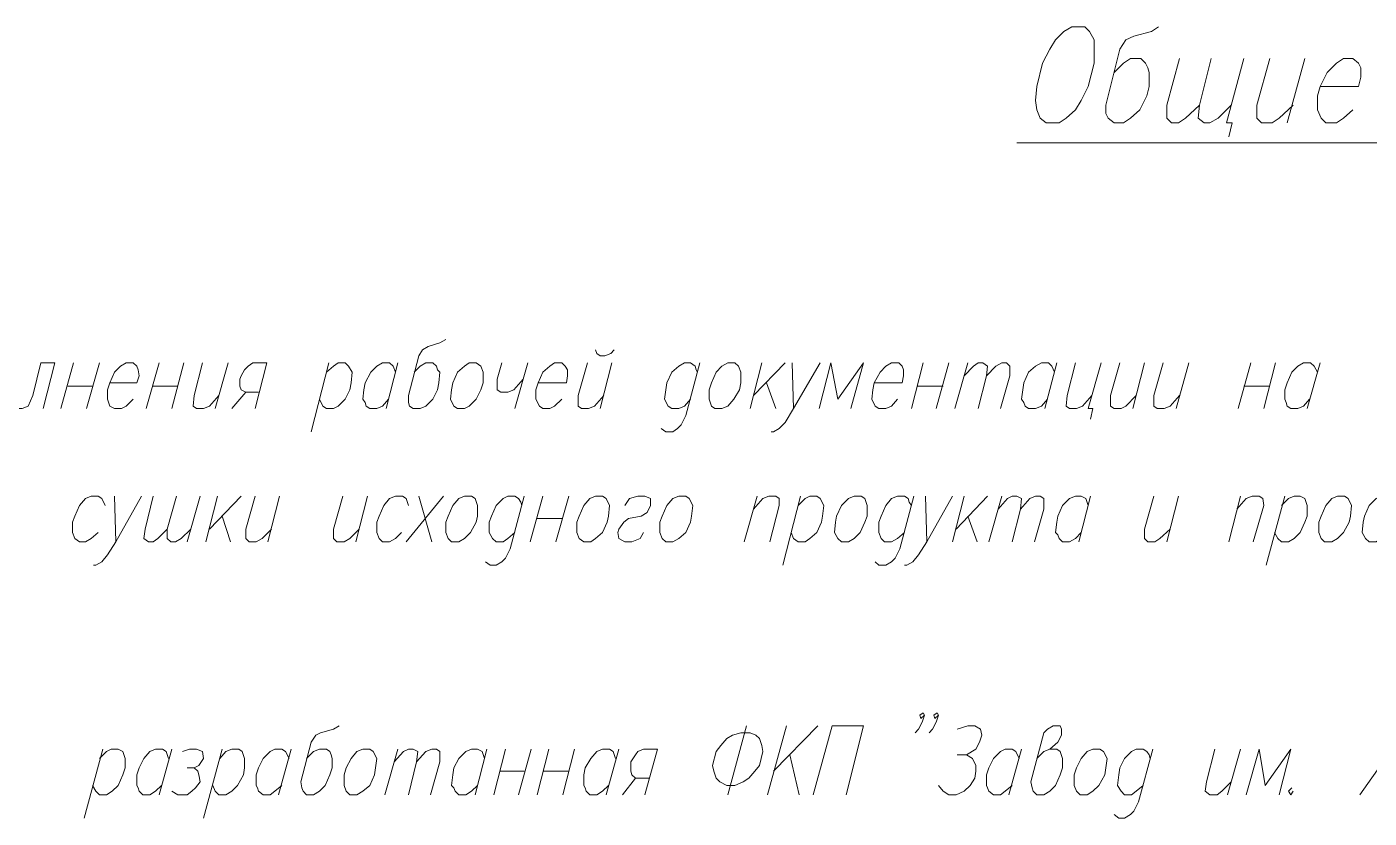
# Model space of a CAD drawing. Header units: millimetres. Extents: x 2185 to 4647, y 1259 to 2456.
# Drawn here: x 4025.41 to 4049.69, y 2398.52 to 2412.83 of the extents above; entities that cross this region are included whole.
import ezdxf

# ---------------------------------------------------------------- set-up
doc = ezdxf.new("R2010")
doc.units = ezdxf.units.MM
doc.layers.add('PDF _текст', color=7, linetype='Continuous')

msp = doc.modelspace()

# ---------------------------------------------------------------- linework, layer by layer
at = {"layer": 'PDF _текст', "lineweight": 20}
for points in [[(4044.312, 2412.83), (4044.545, 2412.83), (4044.63, 2412.745), (4044.714, 2412.597), (4044.714, 2412.427), (4044.714, 2412.173), (4044.608, 2411.75), (4044.481, 2411.496), (4044.376, 2411.327), (4044.206, 2411.178), (4044.079, 2411.094), (4043.846, 2411.094), (4043.741, 2411.178), (4043.677, 2411.327), (4043.656, 2411.496), (4043.677, 2411.75), (4043.783, 2412.173), (4043.91, 2412.427), (4044.016, 2412.597), (4044.164, 2412.745)], [(4033.411, 2406.754), (4033.538, 2406.754), (4033.622, 2406.691), (4033.665, 2406.585), (4033.665, 2406.394), (4033.622, 2406.267), (4033.538, 2406.098), (4033.411, 2405.971), (4033.326, 2405.929), (4033.199, 2405.929), (4033.135, 2405.971), (4033.072, 2406.098), (4033.093, 2406.267), (4033.114, 2406.394), (4033.199, 2406.585), (4033.326, 2406.691)], [(4038.089, 2406.754), (4038.216, 2406.754), (4038.279, 2406.691), (4038.322, 2406.585), (4038.322, 2406.394), (4038.3, 2406.267), (4038.195, 2406.098), (4038.089, 2405.971), (4037.983, 2405.929), (4037.856, 2405.929), (4037.792, 2405.971), (4037.75, 2406.098), (4037.75, 2406.267), (4037.792, 2406.394), (4037.877, 2406.585), (4037.983, 2406.691)], [(4033.326, 2404.341), (4033.453, 2404.341), (4033.516, 2404.299), (4033.559, 2404.172), (4033.559, 2403.981), (4033.538, 2403.875), (4033.432, 2403.685), (4033.326, 2403.579), (4033.22, 2403.516), (4033.093, 2403.516), (4033.03, 2403.579), (4032.987, 2403.685), (4032.987, 2403.875), (4033.03, 2403.981), (4033.114, 2404.172), (4033.22, 2404.299)], [(4035.697, 2404.341), (4035.824, 2404.341), (4035.887, 2404.299), (4035.951, 2404.172), (4035.93, 2403.981), (4035.908, 2403.875), (4035.824, 2403.685), (4035.697, 2403.579), (4035.612, 2403.516), (4035.485, 2403.516), (4035.4, 2403.579), (4035.358, 2403.685), (4035.358, 2403.875), (4035.4, 2403.981), (4035.485, 2404.172), (4035.591, 2404.299)], [(4037.2, 2404.341), (4037.327, 2404.341), (4037.39, 2404.299), (4037.454, 2404.172), (4037.433, 2403.981), (4037.411, 2403.875), (4037.327, 2403.685), (4037.2, 2403.579), (4037.094, 2403.516), (4036.967, 2403.516), (4036.903, 2403.579), (4036.861, 2403.685), (4036.861, 2403.875), (4036.903, 2403.981), (4036.988, 2404.172), (4037.094, 2404.299)], [(4040.375, 2404.341), (4040.502, 2404.341), (4040.565, 2404.299), (4040.608, 2404.172), (4040.608, 2403.981), (4040.565, 2403.875), (4040.481, 2403.685), (4040.375, 2403.579), (4040.269, 2403.516), (4040.142, 2403.516), (4040.079, 2403.579), (4040.015, 2403.685), (4040.036, 2403.875), (4040.057, 2403.981), (4040.142, 2404.172), (4040.269, 2404.299)], [(4049.117, 2404.341), (4049.244, 2404.341), (4049.308, 2404.299), (4049.371, 2404.172), (4049.35, 2403.981), (4049.329, 2403.875), (4049.223, 2403.685), (4049.117, 2403.579), (4049.011, 2403.516), (4048.884, 2403.516), (4048.821, 2403.579), (4048.779, 2403.685), (4048.779, 2403.875), (4048.821, 2403.981), (4048.906, 2404.172), (4049.011, 2404.299)], [(4038.322, 2400.065), (4038.491, 2400.065), (4038.597, 2400.023), (4038.66, 2399.959), (4038.703, 2399.832), (4038.724, 2399.727), (4038.66, 2399.473), (4038.576, 2399.367), (4038.47, 2399.24), (4038.364, 2399.176), (4038.216, 2399.113), (4038.068, 2399.113), (4037.941, 2399.176), (4037.877, 2399.24), (4037.835, 2399.367), (4037.814, 2399.473), (4037.877, 2399.727), (4037.962, 2399.832), (4038.068, 2399.959), (4038.173, 2400.023)], [(4031.484, 2399.769), (4031.611, 2399.769), (4031.675, 2399.727), (4031.738, 2399.6), (4031.717, 2399.43), (4031.696, 2399.303), (4031.611, 2399.113), (4031.484, 2399.007), (4031.378, 2398.943), (4031.251, 2398.943), (4031.188, 2399.007), (4031.146, 2399.113), (4031.146, 2399.303), (4031.188, 2399.43), (4031.273, 2399.6), (4031.378, 2399.727)], [(4044.693, 2399.769), (4044.82, 2399.769), (4044.884, 2399.727), (4044.947, 2399.6), (4044.926, 2399.43), (4044.905, 2399.303), (4044.799, 2399.113), (4044.693, 2399.007), (4044.587, 2398.943), (4044.46, 2398.943), (4044.397, 2399.007), (4044.354, 2399.113), (4044.354, 2399.303), (4044.397, 2399.43), (4044.481, 2399.6), (4044.587, 2399.727)]]:
    msp.add_lwpolyline(points, close=True, dxfattribs=at)
for points in [[(4045.879, 2412.83), (4045.752, 2412.745), (4045.434, 2412.66), (4045.286, 2412.597), (4045.18, 2412.427), (4044.926, 2411.411), (4044.926, 2411.263), (4044.968, 2411.178), (4045.074, 2411.094), (4045.244, 2411.094), (4045.371, 2411.178), (4045.54, 2411.327), (4045.667, 2411.581), (4045.709, 2411.75), (4045.709, 2412.004), (4045.688, 2412.089), (4045.646, 2412.173), (4045.561, 2412.258), (4045.371, 2412.258), (4045.244, 2412.173), (4045.074, 2412.004)], [(4046.619, 2411.411), (4046.365, 2411.178), (4046.238, 2411.094), (4046.111, 2411.094), (4046.027, 2411.178), (4046.027, 2411.411), (4046.26, 2412.258)], [(4047.191, 2411.411), (4046.958, 2411.178), (4046.81, 2411.094), (4046.704, 2411.094), (4046.598, 2411.178), (4046.619, 2411.411), (4046.831, 2412.258)], [(4047.424, 2412.258), (4047.106, 2411.094), (4047.212, 2411.094), (4047.149, 2410.84)], [(4047.89, 2412.258), (4047.657, 2411.411), (4047.657, 2411.178), (4047.741, 2411.094), (4047.932, 2411.094), (4048.059, 2411.178), (4048.313, 2411.411)], [(4048.525, 2412.258), (4048.207, 2411.094)], [(4048.8, 2411.75), (4049.498, 2411.75), (4049.541, 2411.919), (4049.541, 2412.089), (4049.498, 2412.173), (4049.392, 2412.258), (4049.223, 2412.258), (4049.096, 2412.173), (4048.927, 2412.004), (4048.8, 2411.75), (4048.757, 2411.581), (4048.757, 2411.327), (4048.821, 2411.178), (4048.906, 2411.094), (4049.096, 2411.094), (4049.223, 2411.178), (4049.392, 2411.327)], [(4043.317, 2410.734), (4058.685, 2410.734)], [(4032.987, 2407.178), (4032.881, 2407.114), (4032.67, 2407.051), (4032.564, 2406.987), (4032.5, 2406.881), (4032.31, 2406.162), (4032.31, 2406.035), (4032.331, 2405.971), (4032.395, 2405.929), (4032.522, 2405.929), (4032.627, 2405.971), (4032.754, 2406.098), (4032.839, 2406.267), (4032.86, 2406.394), (4032.881, 2406.585), (4032.839, 2406.627), (4032.818, 2406.691), (4032.754, 2406.754), (4032.627, 2406.754), (4032.522, 2406.691), (4032.416, 2406.585)], [(4035.697, 2406.987), (4035.718, 2406.924), (4035.781, 2406.881), (4035.866, 2406.881), (4035.972, 2406.924), (4036.035, 2406.987)], [(4025.705, 2405.929), (4025.917, 2406.754), (4025.663, 2406.754), (4025.515, 2406.162), (4025.43, 2405.971), (4025.324, 2405.929), (4025.24, 2405.929)], [(4026.256, 2406.754), (4026.023, 2405.929)], [(4026.722, 2406.754), (4026.489, 2405.929)], [(4026.912, 2406.394), (4027.399, 2406.394), (4027.441, 2406.521), (4027.42, 2406.627), (4027.399, 2406.691), (4027.335, 2406.754), (4027.208, 2406.754), (4027.103, 2406.691), (4026.997, 2406.585), (4026.912, 2406.394), (4026.87, 2406.267), (4026.87, 2406.098), (4026.912, 2405.971), (4026.997, 2405.929), (4027.124, 2405.929), (4027.208, 2405.971), (4027.335, 2406.098)], [(4027.801, 2406.754), (4027.568, 2405.929)], [(4028.246, 2406.754), (4028.034, 2405.929)], [(4028.584, 2406.754), (4028.436, 2406.162), (4028.415, 2405.971), (4028.478, 2405.929), (4028.605, 2405.929), (4028.711, 2405.971), (4028.881, 2406.162)], [(4029.05, 2406.754), (4028.817, 2405.929)], [(4029.537, 2405.929), (4029.749, 2406.754), (4029.495, 2406.754), (4029.41, 2406.691), (4029.346, 2406.627), (4029.283, 2406.521), (4029.262, 2406.458), (4029.262, 2406.331), (4029.283, 2406.267), (4029.368, 2406.225), (4029.6, 2406.225)], [(4030.87, 2406.754), (4030.553, 2405.505)], [(4030.828, 2406.585), (4030.955, 2406.691), (4031.04, 2406.754), (4031.167, 2406.754), (4031.23, 2406.691), (4031.294, 2406.585), (4031.273, 2406.394), (4031.251, 2406.267), (4031.167, 2406.098), (4031.04, 2405.971), (4030.955, 2405.929), (4030.828, 2405.929), (4030.765, 2405.971), (4030.701, 2406.098)], [(4031.95, 2406.098), (4031.844, 2405.971), (4031.738, 2405.929), (4031.611, 2405.929), (4031.548, 2405.971), (4031.527, 2406.035), (4031.484, 2406.098), (4031.505, 2406.267), (4031.527, 2406.394), (4031.633, 2406.585), (4031.738, 2406.691), (4031.844, 2406.754), (4031.971, 2406.754), (4032.035, 2406.691), (4032.077, 2406.585)], [(4032.119, 2406.754), (4031.908, 2405.929)], [(4034.003, 2406.754), (4033.919, 2406.458), (4033.919, 2406.267), (4033.982, 2406.225), (4034.109, 2406.225), (4034.215, 2406.267), (4034.384, 2406.458)], [(4034.469, 2406.754), (4034.236, 2405.929)], [(4034.66, 2406.394), (4035.168, 2406.394), (4035.189, 2406.521), (4035.189, 2406.627), (4035.146, 2406.691), (4035.083, 2406.754), (4034.956, 2406.754), (4034.871, 2406.691), (4034.744, 2406.585), (4034.66, 2406.394), (4034.617, 2406.267), (4034.617, 2406.098), (4034.681, 2405.971), (4034.744, 2405.929), (4034.871, 2405.929), (4034.956, 2405.971), (4035.083, 2406.098)], [(4035.549, 2406.754), (4035.379, 2406.162), (4035.379, 2405.971), (4035.443, 2405.929), (4035.57, 2405.929), (4035.676, 2405.971), (4035.845, 2406.162)], [(4035.993, 2406.754), (4035.781, 2405.929)], [(4037.581, 2406.754), (4037.327, 2405.802), (4037.242, 2405.632), (4037.179, 2405.569), (4037.094, 2405.505), (4036.967, 2405.505), (4036.882, 2405.569)], [(4037.538, 2406.585), (4037.517, 2406.627), (4037.496, 2406.691), (4037.411, 2406.754), (4037.306, 2406.754), (4037.2, 2406.691), (4037.073, 2406.585), (4036.988, 2406.394), (4036.967, 2406.267), (4036.946, 2406.098), (4037.009, 2405.971), (4037.073, 2405.929), (4037.2, 2405.929), (4037.306, 2405.971), (4037.411, 2406.098)], [(4038.703, 2406.754), (4038.491, 2405.929)], [(4039.126, 2406.754), (4038.554, 2406.162)], [(4039.253, 2406.754), (4039.274, 2405.929), (4039.761, 2406.754)], [(4040.311, 2405.929), (4040.544, 2406.754), (4040.079, 2406.098), (4039.952, 2406.754), (4039.74, 2405.929)], [(4040.735, 2406.394), (4041.243, 2406.394), (4041.264, 2406.521), (4041.264, 2406.627), (4041.243, 2406.691), (4041.179, 2406.754), (4041.052, 2406.754), (4040.946, 2406.691), (4040.841, 2406.585), (4040.735, 2406.394), (4040.714, 2406.267), (4040.692, 2406.098), (4040.756, 2405.971), (4040.819, 2405.929), (4040.946, 2405.929), (4041.052, 2405.971), (4041.158, 2406.098)], [(4041.624, 2406.754), (4041.412, 2405.929)], [(4042.089, 2406.754), (4041.857, 2405.929)], [(4042.428, 2406.754), (4042.195, 2405.929)], [(4042.365, 2406.521), (4042.534, 2406.691), (4042.619, 2406.754), (4042.703, 2406.754), (4042.788, 2406.691), (4042.767, 2406.521), (4042.619, 2405.929)], [(4042.767, 2406.521), (4042.936, 2406.691), (4043.042, 2406.754), (4043.127, 2406.754), (4043.19, 2406.691), (4043.19, 2406.521), (4043.021, 2405.929)], [(4043.868, 2406.098), (4043.762, 2405.971), (4043.656, 2405.929), (4043.529, 2405.929), (4043.465, 2405.971), (4043.444, 2406.035), (4043.402, 2406.098), (4043.423, 2406.267), (4043.444, 2406.394), (4043.529, 2406.585), (4043.656, 2406.691), (4043.762, 2406.754), (4043.889, 2406.754), (4043.952, 2406.691), (4043.995, 2406.585)], [(4044.037, 2406.754), (4043.825, 2405.929)], [(4044.376, 2406.754), (4044.227, 2406.162), (4044.206, 2405.971), (4044.27, 2405.929), (4044.397, 2405.929), (4044.503, 2405.971), (4044.672, 2406.162)], [(4044.841, 2406.754), (4044.608, 2405.929), (4044.693, 2405.929), (4044.651, 2405.738)], [(4045.18, 2406.754), (4045.011, 2406.162), (4045.011, 2405.971), (4045.074, 2405.929), (4045.201, 2405.929), (4045.286, 2405.971), (4045.476, 2406.162)], [(4045.625, 2406.754), (4045.413, 2405.929)], [(4045.963, 2406.754), (4045.794, 2406.162), (4045.794, 2405.971), (4045.857, 2405.929), (4045.984, 2405.929), (4046.09, 2405.971), (4046.26, 2406.162)], [(4046.429, 2406.754), (4046.196, 2405.929)], [(4047.551, 2406.754), (4047.318, 2405.929)], [(4047.995, 2406.754), (4047.784, 2405.929)], [(4048.609, 2406.098), (4048.503, 2405.971), (4048.398, 2405.929), (4048.271, 2405.929), (4048.207, 2405.971), (4048.186, 2406.035), (4048.165, 2406.098), (4048.165, 2406.267), (4048.207, 2406.394), (4048.292, 2406.585), (4048.398, 2406.691), (4048.503, 2406.754), (4048.63, 2406.754), (4048.694, 2406.691), (4048.757, 2406.585)], [(4048.8, 2406.754), (4048.567, 2405.929)], [(4038.787, 2406.394), (4038.957, 2405.929)], [(4026.15, 2406.331), (4026.595, 2406.331)], [(4027.674, 2406.331), (4028.14, 2406.331)], [(4029.114, 2405.929), (4029.368, 2406.225)], [(4041.518, 2406.331), (4041.984, 2406.331)], [(4047.424, 2406.331), (4047.89, 2406.331)], [(4039.274, 2405.929), (4039.126, 2405.675), (4039.02, 2405.569), (4038.914, 2405.505), (4038.872, 2405.505)], [(4026.827, 2404.172), (4026.764, 2404.299), (4026.7, 2404.341), (4026.573, 2404.341), (4026.468, 2404.299), (4026.362, 2404.172), (4026.277, 2403.981), (4026.235, 2403.875), (4026.235, 2403.685), (4026.277, 2403.579), (4026.362, 2403.516), (4026.468, 2403.516), (4026.573, 2403.579), (4026.7, 2403.685)], [(4026.997, 2404.341), (4027.018, 2403.516), (4027.484, 2404.341)], [(4027.949, 2403.748), (4027.78, 2403.579), (4027.695, 2403.516), (4027.611, 2403.516), (4027.526, 2403.579), (4027.547, 2403.748), (4027.695, 2404.341)], [(4028.373, 2403.748), (4028.203, 2403.579), (4028.097, 2403.516), (4028.013, 2403.516), (4027.949, 2403.579), (4027.949, 2403.748), (4028.119, 2404.341)], [(4028.309, 2403.516), (4028.542, 2404.341)], [(4028.859, 2404.341), (4028.648, 2403.516)], [(4029.283, 2404.341), (4028.711, 2403.748)], [(4029.537, 2404.341), (4029.368, 2403.748), (4029.368, 2403.579), (4029.431, 2403.516), (4029.558, 2403.516), (4029.664, 2403.579), (4029.833, 2403.748)], [(4029.981, 2404.341), (4029.77, 2403.516)], [(4031.124, 2404.341), (4030.955, 2403.748), (4030.955, 2403.579), (4031.019, 2403.516), (4031.146, 2403.516), (4031.251, 2403.579), (4031.421, 2403.748)], [(4031.569, 2404.341), (4031.357, 2403.516)], [(4032.31, 2404.172), (4032.268, 2404.299), (4032.204, 2404.341), (4032.077, 2404.341), (4031.971, 2404.299), (4031.865, 2404.172), (4031.781, 2403.981), (4031.738, 2403.875), (4031.738, 2403.685), (4031.781, 2403.579), (4031.844, 2403.516), (4031.971, 2403.516), (4032.077, 2403.579), (4032.183, 2403.685)], [(4032.945, 2404.341), (4032.268, 2403.516)], [(4032.5, 2404.341), (4032.733, 2403.516)], [(4034.406, 2404.341), (4034.151, 2403.389), (4034.067, 2403.219), (4034.003, 2403.156), (4033.897, 2403.092), (4033.792, 2403.092), (4033.707, 2403.156)], [(4034.363, 2404.172), (4034.342, 2404.235), (4034.3, 2404.299), (4034.236, 2404.341), (4034.109, 2404.341), (4034.024, 2404.299), (4033.897, 2404.172), (4033.813, 2403.981), (4033.77, 2403.875), (4033.77, 2403.685), (4033.834, 2403.579), (4033.897, 2403.516), (4034.024, 2403.516), (4034.109, 2403.579), (4034.236, 2403.685)], [(4034.744, 2404.341), (4034.511, 2403.516)], [(4035.21, 2404.341), (4034.977, 2403.516)], [(4036.226, 2404.172), (4036.311, 2404.299), (4036.459, 2404.341), (4036.586, 2404.341), (4036.692, 2404.299), (4036.692, 2404.172), (4036.628, 2404.045), (4036.522, 2403.981), (4036.289, 2403.939), (4036.205, 2403.875), (4036.12, 2403.748), (4036.099, 2403.685), (4036.12, 2403.579), (4036.226, 2403.516), (4036.353, 2403.516), (4036.501, 2403.579), (4036.565, 2403.685)], [(4038.618, 2404.341), (4038.385, 2403.516)], [(4038.554, 2404.108), (4038.724, 2404.299), (4038.83, 2404.341), (4038.957, 2404.341), (4039.02, 2404.299), (4039.02, 2404.172), (4038.851, 2403.516)], [(4039.401, 2404.341), (4039.084, 2403.092)], [(4039.359, 2404.172), (4039.486, 2404.299), (4039.571, 2404.341), (4039.698, 2404.341), (4039.761, 2404.299), (4039.825, 2404.172), (4039.803, 2403.981), (4039.782, 2403.875), (4039.698, 2403.685), (4039.571, 2403.579), (4039.486, 2403.516), (4039.359, 2403.516), (4039.274, 2403.579), (4039.232, 2403.685)], [(4041.454, 2404.341), (4041.2, 2403.389), (4041.116, 2403.219), (4041.052, 2403.156), (4040.946, 2403.092), (4040.819, 2403.092), (4040.756, 2403.156)], [(4041.412, 2404.172), (4041.37, 2404.235), (4041.349, 2404.299), (4041.285, 2404.341), (4041.158, 2404.341), (4041.052, 2404.299), (4040.946, 2404.172), (4040.862, 2403.981), (4040.819, 2403.875), (4040.819, 2403.685), (4040.862, 2403.579), (4040.925, 2403.516), (4041.052, 2403.516), (4041.158, 2403.579), (4041.285, 2403.685)], [(4041.666, 2404.341), (4041.687, 2403.516), (4042.153, 2404.341)], [(4042.365, 2404.341), (4042.153, 2403.516)], [(4042.788, 2404.341), (4042.217, 2403.748)], [(4043.042, 2404.341), (4042.809, 2403.516)], [(4042.979, 2404.108), (4043.148, 2404.299), (4043.233, 2404.341), (4043.317, 2404.341), (4043.402, 2404.299), (4043.381, 2404.108), (4043.233, 2403.516)], [(4043.381, 2404.108), (4043.55, 2404.299), (4043.656, 2404.341), (4043.741, 2404.341), (4043.804, 2404.299), (4043.804, 2404.108), (4043.635, 2403.516)], [(4044.481, 2403.685), (4044.376, 2403.579), (4044.27, 2403.516), (4044.143, 2403.516), (4044.079, 2403.579), (4044.058, 2403.643), (4044.016, 2403.685), (4044.037, 2403.875), (4044.058, 2403.981), (4044.143, 2404.172), (4044.27, 2404.299), (4044.376, 2404.341), (4044.481, 2404.341), (4044.566, 2404.299), (4044.608, 2404.172)], [(4044.651, 2404.341), (4044.439, 2403.516)], [(4045.794, 2404.341), (4045.625, 2403.748), (4045.625, 2403.579), (4045.688, 2403.516), (4045.815, 2403.516), (4045.9, 2403.579), (4046.09, 2403.748)], [(4046.238, 2404.341), (4046.027, 2403.516)], [(4047.36, 2404.341), (4047.149, 2403.516)], [(4047.297, 2404.108), (4047.466, 2404.299), (4047.572, 2404.341), (4047.699, 2404.341), (4047.763, 2404.299), (4047.784, 2404.172), (4047.593, 2403.516)], [(4048.165, 2404.341), (4047.826, 2403.092)], [(4048.101, 2404.172), (4048.228, 2404.299), (4048.334, 2404.341), (4048.44, 2404.341), (4048.525, 2404.299), (4048.567, 2404.172), (4048.567, 2403.981), (4048.525, 2403.875), (4048.44, 2403.685), (4048.334, 2403.579), (4048.228, 2403.516), (4048.101, 2403.516), (4048.038, 2403.579), (4047.974, 2403.685)], [(4050.155, 2404.172), (4050.091, 2404.299), (4050.027, 2404.341), (4049.9, 2404.341), (4049.816, 2404.299), (4049.689, 2404.172), (4049.604, 2403.981), (4049.583, 2403.875), (4049.562, 2403.685), (4049.625, 2403.579), (4049.689, 2403.516), (4049.816, 2403.516), (4049.9, 2403.579), (4050.027, 2403.685)], [(4028.944, 2403.981), (4029.092, 2403.516)], [(4034.638, 2403.939), (4035.083, 2403.939)], [(4042.428, 2403.981), (4042.598, 2403.516)], [(4027.018, 2403.516), (4026.87, 2403.283), (4026.764, 2403.156), (4026.658, 2403.092), (4026.616, 2403.092)], [(4041.687, 2403.516), (4041.539, 2403.283), (4041.433, 2403.156), (4041.327, 2403.092), (4041.285, 2403.092)], [(4041.645, 2400.383), (4041.581, 2400.319), (4041.56, 2400.383), (4041.624, 2400.425), (4041.645, 2400.383), (4041.603, 2400.256), (4041.539, 2400.129), (4041.476, 2400.065)], [(4041.899, 2400.383), (4041.835, 2400.319), (4041.814, 2400.383), (4041.878, 2400.425), (4041.899, 2400.383), (4041.857, 2400.256), (4041.793, 2400.129), (4041.73, 2400.065)], [(4031.061, 2400.192), (4030.955, 2400.129), (4030.722, 2400.065), (4030.638, 2400.023), (4030.553, 2399.896), (4030.362, 2399.176), (4030.384, 2399.07), (4030.405, 2399.007), (4030.468, 2398.943), (4030.595, 2398.943), (4030.701, 2399.007), (4030.807, 2399.113), (4030.892, 2399.303), (4030.934, 2399.43), (4030.934, 2399.6), (4030.913, 2399.663), (4030.892, 2399.727), (4030.828, 2399.769), (4030.701, 2399.769), (4030.595, 2399.727), (4030.468, 2399.6)], [(4038.427, 2400.192), (4038.089, 2398.943)], [(4039.147, 2400.192), (4038.808, 2398.943)], [(4039.719, 2400.192), (4038.914, 2399.367)], [(4039.634, 2398.943), (4039.973, 2400.192), (4040.544, 2400.192), (4040.227, 2398.943)], [(4042.238, 2400.129), (4042.428, 2400.192), (4042.555, 2400.192), (4042.661, 2400.129), (4042.682, 2400.023), (4042.64, 2399.896), (4042.576, 2399.769), (4042.407, 2399.663), (4042.513, 2399.6), (4042.576, 2399.473), (4042.576, 2399.367), (4042.555, 2399.24), (4042.471, 2399.113), (4042.365, 2399.007), (4042.217, 2398.943), (4042.089, 2398.943), (4041.984, 2399.007), (4041.899, 2399.113)], [(4043.677, 2399.6), (4043.804, 2399.727), (4043.91, 2399.769), (4044.058, 2399.896), (4044.122, 2400.023), (4044.122, 2400.129), (4044.1, 2400.192), (4043.973, 2400.192), (4043.868, 2400.129), (4043.804, 2400.065), (4043.571, 2399.176), (4043.592, 2399.07), (4043.614, 2399.007), (4043.677, 2398.943), (4043.804, 2398.943), (4043.91, 2399.007), (4044.016, 2399.113), (4044.1, 2399.303), (4044.143, 2399.43), (4044.143, 2399.6), (4044.1, 2399.727), (4044.037, 2399.769), (4043.91, 2399.769)], [(4026.785, 2399.769), (4026.446, 2398.52)], [(4026.722, 2399.6), (4026.849, 2399.727), (4026.933, 2399.769), (4027.06, 2399.769), (4027.145, 2399.727), (4027.187, 2399.6), (4027.187, 2399.43), (4027.145, 2399.303), (4027.06, 2399.113), (4026.954, 2399.007), (4026.849, 2398.943), (4026.722, 2398.943), (4026.658, 2399.007), (4026.595, 2399.113)], [(4027.843, 2399.113), (4027.738, 2399.007), (4027.632, 2398.943), (4027.505, 2398.943), (4027.441, 2399.007), (4027.42, 2399.07), (4027.399, 2399.113), (4027.399, 2399.303), (4027.441, 2399.43), (4027.526, 2399.6), (4027.632, 2399.727), (4027.738, 2399.769), (4027.865, 2399.769), (4027.928, 2399.727), (4027.97, 2399.6)], [(4028.034, 2399.769), (4027.801, 2398.943)], [(4028.224, 2399.727), (4028.351, 2399.769), (4028.478, 2399.769), (4028.584, 2399.727), (4028.605, 2399.6), (4028.521, 2399.473), (4028.436, 2399.43), (4028.309, 2399.43)], [(4028.944, 2399.769), (4028.605, 2398.52)], [(4028.902, 2399.6), (4029.008, 2399.727), (4029.114, 2399.769), (4029.241, 2399.769), (4029.304, 2399.727), (4029.346, 2399.6), (4029.346, 2399.43), (4029.325, 2399.303), (4029.219, 2399.113), (4029.114, 2399.007), (4029.008, 2398.943), (4028.881, 2398.943), (4028.817, 2399.007), (4028.775, 2399.113)], [(4030.024, 2399.113), (4029.897, 2399.007), (4029.812, 2398.943), (4029.685, 2398.943), (4029.6, 2399.007), (4029.579, 2399.07), (4029.558, 2399.113), (4029.558, 2399.303), (4029.6, 2399.43), (4029.685, 2399.6), (4029.812, 2399.727), (4029.897, 2399.769), (4030.024, 2399.769), (4030.087, 2399.727), (4030.151, 2399.6)], [(4030.193, 2399.769), (4029.96, 2398.943)], [(4032.119, 2399.769), (4031.887, 2398.943)], [(4032.056, 2399.536), (4032.225, 2399.727), (4032.31, 2399.769), (4032.395, 2399.769), (4032.479, 2399.727), (4032.458, 2399.536), (4032.31, 2398.943)], [(4032.458, 2399.536), (4032.627, 2399.727), (4032.733, 2399.769), (4032.818, 2399.769), (4032.881, 2399.727), (4032.881, 2399.536), (4032.712, 2398.943)], [(4033.559, 2399.113), (4033.453, 2399.007), (4033.347, 2398.943), (4033.22, 2398.943), (4033.157, 2399.007), (4033.135, 2399.07), (4033.093, 2399.113), (4033.114, 2399.303), (4033.135, 2399.43), (4033.22, 2399.6), (4033.347, 2399.727), (4033.453, 2399.769), (4033.559, 2399.769), (4033.643, 2399.727), (4033.686, 2399.6)], [(4033.728, 2399.769), (4033.516, 2398.943)], [(4034.067, 2399.769), (4033.855, 2398.943)], [(4034.533, 2399.769), (4034.3, 2398.943)], [(4034.85, 2399.769), (4034.638, 2398.943)], [(4035.316, 2399.769), (4035.104, 2398.943)], [(4035.93, 2399.113), (4035.824, 2399.007), (4035.718, 2398.943), (4035.591, 2398.943), (4035.527, 2399.007), (4035.506, 2399.07), (4035.485, 2399.113), (4035.485, 2399.303), (4035.506, 2399.43), (4035.612, 2399.6), (4035.718, 2399.727), (4035.824, 2399.769), (4035.951, 2399.769), (4036.014, 2399.727), (4036.057, 2399.6)], [(4036.12, 2399.769), (4035.887, 2398.943)], [(4036.586, 2398.943), (4036.819, 2399.769), (4036.565, 2399.769), (4036.459, 2399.727), (4036.416, 2399.663), (4036.332, 2399.536), (4036.332, 2399.473), (4036.332, 2399.367), (4036.353, 2399.303), (4036.416, 2399.24), (4036.67, 2399.24)], [(4039.38, 2398.943), (4039.211, 2399.663)], [(4042.407, 2399.663), (4042.238, 2399.663)], [(4043.233, 2399.113), (4043.106, 2399.007), (4043.021, 2398.943), (4042.894, 2398.943), (4042.809, 2399.007), (4042.788, 2399.07), (4042.767, 2399.113), (4042.767, 2399.303), (4042.809, 2399.43), (4042.894, 2399.6), (4043.021, 2399.727), (4043.106, 2399.769), (4043.233, 2399.769), (4043.296, 2399.727), (4043.36, 2399.6)], [(4043.402, 2399.769), (4043.169, 2398.943)], [(4045.773, 2399.769), (4045.519, 2398.816), (4045.434, 2398.647), (4045.371, 2398.583), (4045.265, 2398.52), (4045.159, 2398.52), (4045.074, 2398.583)], [(4045.73, 2399.6), (4045.709, 2399.663), (4045.667, 2399.727), (4045.603, 2399.769), (4045.476, 2399.769), (4045.392, 2399.727), (4045.265, 2399.6), (4045.18, 2399.43), (4045.159, 2399.303), (4045.138, 2399.113), (4045.201, 2399.007), (4045.265, 2398.943), (4045.392, 2398.943), (4045.476, 2399.007), (4045.603, 2399.113)], [(4046.895, 2399.769), (4046.746, 2399.176), (4046.725, 2399.007), (4046.81, 2398.943), (4046.937, 2398.943), (4047.022, 2399.007), (4047.191, 2399.176)], [(4047.36, 2399.769), (4047.127, 2398.943)], [(4048.059, 2398.943), (4048.271, 2399.769), (4047.805, 2399.113), (4047.699, 2399.769), (4047.466, 2398.943)], [(4049.519, 2398.943), (4049.985, 2399.6)], [(4028.436, 2399.43), (4028.5, 2399.367), (4028.521, 2399.303), (4028.542, 2399.176), (4028.457, 2399.07), (4028.394, 2399.007), (4028.309, 2398.943), (4028.14, 2398.943), (4028.034, 2399.007)], [(4033.961, 2399.367), (4034.406, 2399.367)], [(4034.744, 2399.367), (4035.21, 2399.367)], [(4036.184, 2398.943), (4036.416, 2399.24)], [(4048.292, 2399.07), (4048.228, 2399.007), (4048.271, 2398.943), (4048.313, 2399.007)]]:
    msp.add_lwpolyline(points, dxfattribs=at)

doc.saveas('drawing.dxf')
